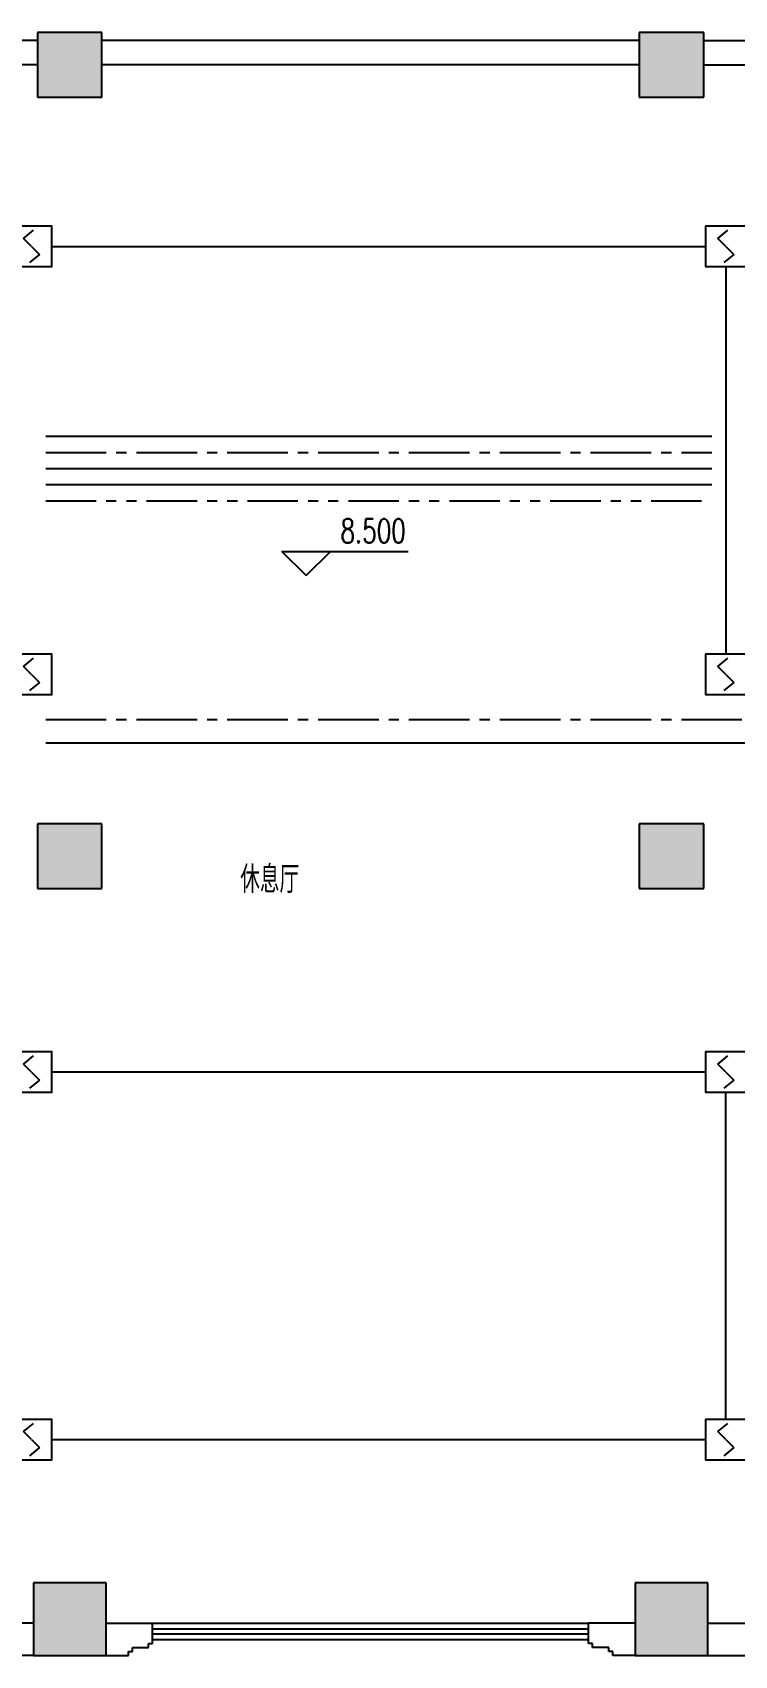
# Model space of a CAD drawing. Extents: x 190999 to 918899, y -200814 to 215286.
# Drawn here: x 704460 to 713156, y -53396 to -33296 of the extents above; entities that cross this region are included whole.
import ezdxf

# ---------------------------------------------------------------- set-up
doc = ezdxf.new("R2010")
doc.units = 0
doc.header["$LTSCALE"] = 1000
doc.header["$MEASUREMENT"] = 0
doc.linetypes.add('CENTER2', pattern=[1.125, 0.75, -0.125, 0.125, -0.125])
doc.linetypes.add('PHANTOM2', pattern=[1.25, 0.625, -0.125, 0.125, -0.125, 0.125, -0.125])
for name, color, linetype in [('00-EQUIP', 3, 'Continuous'), ('00-WIRE-4', 6, 'Continuous'), ('A-墙线', 2, 'Continuous'), ('A-外窗', 145, 'Continuous'), ('COLUMN', 2, 'Continuous'), ('DIM_ELEV', 3, 'Continuous'), ('PUB_HATCH', 250, 'Continuous'), ('PUB_TEXT', 7, 'Continuous'), ('STAIR', 5, 'Continuous'), ('房间名称', 7, 'Continuous')]:
    doc.layers.add(name, color=color, linetype=linetype)
doc.styles.add('_TCH_DIM', font='SIMPLEX', dxfattribs={"bigfont": 'GBCBIG'})
doc.styles.get("Standard").update_dxf_attribs({"font": 'simhei.ttf'})
doc.styles.add('XXK', font='romans.shx', dxfattribs={"width": 0.75, "bigfont": 'hzf.shx'})
doc.linetypes.add('4INE', pattern='A,1,-0.15,["4",XXK,S=0.3,R=0,X=-0.1,Y=-0.1],-0.25', length=1.4)
doc.linetypes.add('BIG-DLINE', pattern='A,1,-0.15,["D",XXK,S=0.2,R=0,X=-0.1,Y=-0.09],-0.2', length=1.35)

# ---------------------------------------------------------------- blocks, each defined once
blk = doc.blocks.new('_LINKPT1')
at = {"color": 0}
blk.add_line((0, 0), (0, 0), dxfattribs=at)
blk = doc.blocks.new('3S1KCGW2')
for p, q in [((0.5, 0.5), (-0.5, 0.5)), ((-0.5, 0.5), (-0.5, -0.5)), ((0.5, -0.5), (0.5, 0.5)), ((-0.2, 0.2), (0.05, 0.4)), ((0, 0), (-0.2, 0.2)), ((0, 0), (0.2, -0.2)), ((0.2, -0.2), (-0.05, -0.4)), ((-0.5, -0.5), (0.5, -0.5))]:
    blk.add_line(p, q)
at = {"const_width": 0.04, "flags": 128}
blk.add_lwpolyline([(-0.5, -0.5), (-0.5, 0.5), (0.5, 0.5), (0.5, -0.5)], close=True, dxfattribs=at)
at = {"xscale": 0.002, "yscale": 0.002, "zscale": 0.002}
for p in [(0, 0.5), (-0.5, 0), (0.5, 0), (0, -0.5)]:
    blk.add_blockref('_LINKPT1', p, dxfattribs=at)
at = {"flags": 9}
blk.add_attdef('A', (0, 0), '', height=0.00002, dxfattribs=at)

msp = doc.modelspace()

# ---------------------------------------------------------------- hatches: boundary and pattern name
at = {"layer": 'PUB_HATCH'}
for points in [[(704520.6, -33296.3), (704520.6, -34096.3), (705320.6, -34096.3), (705320.6, -33296.3)], [(712776.5, -33296.3), (711976.5, -33296.3), (711976.5, -34096.3), (712776.5, -34096.3)], [(704520.6, -43096.3), (704520.6, -43896.3), (705320.6, -43896.3), (705320.6, -43096.3)], [(712776.5, -43096.3), (711976.5, -43096.3), (711976.5, -43896.3), (712776.5, -43896.3)], [(705370.6, -52496.3), (704470.6, -52496.3), (704470.6, -53396.3), (705370.6, -53396.3)], [(711926.5, -52496.3), (711926.5, -53396.3), (712826.5, -53396.3), (712826.5, -52496.3)]]:
    msp.add_hatch(color=256, dxfattribs=at).paths.add_polyline_path(points)

# ---------------------------------------------------------------- linework, layer by layer
at = {"layer": '00-WIRE-4'}
for p, q in [((704698.5, -35946.3), (712798.5, -35946.3)), ((713048.5, -36196.3), (713048.5, -40996.3)), ((704623.5, -38696.3), (712873.5, -38696.3)), ((712798.5, -46171.3), (704698.5, -46171.3)), ((713048.5, -50471.3), (713048.5, -46421.3)), ((704698.5, -50721.3), (712798.5, -50721.3))]:
    msp.add_line(p, q, dxfattribs=at)
at = {"layer": '00-WIRE-4', "linetype": '4INE'}
for p, q in [((704623.5, -38296.3), (712873.5, -38296.3)), ((719173.5, -42096.3), (704623.5, -42096.3))]:
    msp.add_line(p, q, dxfattribs=at)
at = {"layer": '00-WIRE-4', "linetype": 'CENTER2'}
for p, q in [((704623.5, -38496.3), (712873.5, -38496.3)), ((704623.5, -41806.3), (719173.5, -41806.3))]:
    msp.add_line(p, q, dxfattribs=at)
at = {"layer": '00-WIRE-4', "linetype": 'BIG-DLINE'}
msp.add_line((704623.5, -38896.3), (712873.5, -38896.3), dxfattribs=at)
at = {"layer": '00-WIRE-4', "linetype": 'PHANTOM2'}
msp.add_line((704623.5, -39096.3), (712873.5, -39096.3), dxfattribs=at)
at = {"layer": 'A-墙线'}
for p, q in [((704470.6, -52996.3), (702938.3, -52996.3)), ((705370.6, -52996.3), (705948.5, -52996.3)), ((705948.5, -53246.3), (705948.5, -52996.3)), ((711926.5, -52996.3), (711348.5, -52996.3)), ((711348.5, -53246.3), (711348.5, -52996.3)), ((712826.5, -52996.3), (714358.8, -52996.3)), ((705898.5, -53246.3), (705948.5, -53246.3)), ((705898.5, -53296.3), (705898.5, -53246.3)), ((711398.5, -53246.3), (711348.5, -53246.3)), ((711398.5, -53296.3), (711398.5, -53246.3)), ((704470.6, -53396.3), (703238.3, -53396.3)), ((705370.6, -53396.3), (705648.5, -53396.3)), ((705648.5, -53396.3), (705648.5, -53346.3)), ((705648.5, -53346.3), (705698.5, -53346.3)), ((705698.5, -53346.3), (705698.5, -53296.3)), ((705698.5, -53296.3), (705898.5, -53296.3)), ((711598.5, -53296.3), (711398.5, -53296.3)), ((711598.5, -53346.3), (711598.5, -53296.3)), ((711648.5, -53346.3), (711598.5, -53346.3)), ((711648.5, -53396.3), (711648.5, -53346.3)), ((711926.5, -53396.3), (711648.5, -53396.3)), ((712826.5, -53396.3), (714058.8, -53396.3))]:
    msp.add_line(p, q, dxfattribs=at)
at = {"layer": 'A-外窗'}
for p, q in [((705948.5, -52996.3), (711348.5, -52996.3)), ((705948.5, -53066.3), (711348.5, -53066.3)), ((705948.5, -53126.3), (711348.5, -53126.3)), ((705948.5, -53196.3), (711348.5, -53196.3))]:
    msp.add_line(p, q, dxfattribs=at)
at = {"layer": 'COLUMN'}
for p, q in [((704520.6, -33296.3), (704520.6, -34096.3)), ((705320.6, -33296.3), (704520.6, -33296.3)), ((705320.6, -34096.3), (705320.6, -33296.3)), ((712776.5, -33296.3), (711976.5, -33296.3)), ((711976.5, -33296.3), (711976.5, -34096.3)), ((712776.5, -34096.3), (712776.5, -33296.3)), ((704520.6, -34096.3), (705320.6, -34096.3)), ((711976.5, -34096.3), (712776.5, -34096.3)), ((704520.6, -43096.3), (704520.6, -43896.3)), ((705320.6, -43096.3), (704520.6, -43096.3)), ((705320.6, -43896.3), (705320.6, -43096.3)), ((712776.5, -43096.3), (711976.5, -43096.3)), ((711976.5, -43096.3), (711976.5, -43896.3)), ((712776.5, -43896.3), (712776.5, -43096.3)), ((704520.6, -43896.3), (705320.6, -43896.3)), ((711976.5, -43896.3), (712776.5, -43896.3)), ((705370.6, -52496.3), (704470.6, -52496.3)), ((704470.6, -52496.3), (704470.6, -53396.3)), ((705370.6, -53396.3), (705370.6, -52496.3)), ((711926.5, -52496.3), (711926.5, -53396.3)), ((712826.5, -52496.3), (711926.5, -52496.3)), ((712826.5, -53396.3), (712826.5, -52496.3)), ((704470.6, -53396.3), (705370.6, -53396.3)), ((711926.5, -53396.3), (712826.5, -53396.3))]:
    msp.add_line(p, q, dxfattribs=at)
at = {"layer": 'DIM_ELEV'}
for p, q in [((707849.6, -40022.5), (707549.6, -39722.5)), ((707549.6, -39722.5), (709114.6, -39722.5)), ((707849.6, -40022.5), (708149.6, -39722.5))]:
    msp.add_line(p, q, dxfattribs=at)
at = {"layer": 'STAIR'}
for p, q in [((704520.6, -33396.3), (700148.5, -33396.3)), ((711976.5, -33396.3), (705320.6, -33396.3)), ((712776.5, -33396.3), (717148.5, -33396.3)), ((704520.6, -33696.3), (700148.5, -33696.3)), ((711976.5, -33696.3), (705320.6, -33696.3)), ((712776.5, -33696.3), (717148.5, -33696.3))]:
    msp.add_line(p, q, dxfattribs=at)

# ---------------------------------------------------------------- block references
at = {"layer": '00-EQUIP', "xscale": 500, "yscale": 500, "zscale": 500}
for p in [(704448.5, -35946.3), (713048.5, -35946.3), (704448.5, -41246.3), (713048.5, -41246.3), (704448.5, -46171.3), (713048.5, -46171.3), (704448.5, -50721.3), (713048.5, -50721.3)]:
    msp.add_blockref('3S1KCGW2', p, dxfattribs=at)

# ---------------------------------------------------------------- texts
at = {"layer": 'PUB_TEXT', "style": '_TCH_DIM', "width": 0.705882}
msp.add_text('8.500', height=297.5, dxfattribs=at).set_placement((708274.6, -39617.6))
at = {"layer": '房间名称', "style": '_TCH_DIM'}
msp.add_text('休息厅', height=337.59, dxfattribs=at).set_placement((707033.8, -43953.8))

doc.saveas('drawing.dxf')
